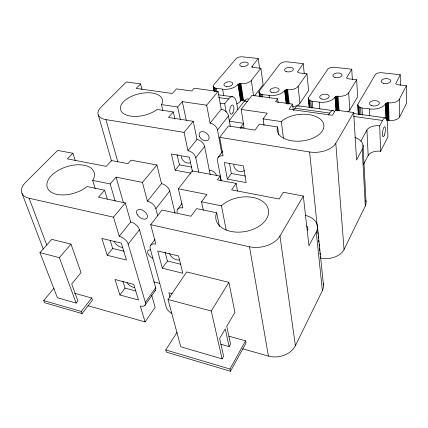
<?xml version="1.0" encoding="UTF-8"?>
<svg xmlns="http://www.w3.org/2000/svg" width="428" height="428" viewBox="0 0 428 428"><rect width="100%" height="100%" fill="white"/><g stroke="black" fill="none" stroke-linecap="round" stroke-linejoin="round"><path stroke-width="0.64" d="M259.555 96.273L259.004 92.4L259.443 90.79L279.901 63.981L281.635 62.686L284.24 61.9L287.038 61.809L303.238 63.66L304.233 73.562M214.07 90.891L213.24 86.285L213.797 84.739L236.518 58.203L238.771 57.159L241.494 56.715L258.207 58.518L251.921 66.645L253.189 67.405L260.887 68.325L263.129 84.691L254.505 95.931M358.322 114.463L357.781 104.737L358.065 103.865L375.549 74.242L377.764 73.092L380.711 72.616L400.217 74.729L400.405 85.327M309.267 107.572L308.369 98.162L308.716 97.322L328.115 68.769L330.346 67.656L333.214 67.191L351.746 69.197L352.362 79.571M221.287 180.958L217.461 160.73A7.586 5.173 36.3 0 1 223.079 155.878L219.687 137.329L228.434 125.966L255.018 130.101L259.293 124.179L277.644 126.966L277.333 127.646A23.497 13.338 -6.3 0 0 305.522 140.432A23.497 13.338 -6.3 0 0 320.256 119.064A23.497 13.338 -6.3 0 0 281.929 120.98L281.346 121.6L283.411 138.132M320.353 256.752L320.492 258.073A18.383 12.674 -4 0 0 344.053 249.508L365.303 205.975A17.393 11.219 -3 0 0 365.812 200.673M171.949 313.505A8.095 4.424 34.3 0 1 166.294 307.267L150.228 248.625A8.597 5.008 36.2 0 1 155.872 244.078L150.699 224.711L162.014 210.057L191.054 216.242L196.591 208.602L216.696 212.775L216.263 213.658A26.659 17.313 -10 0 0 246.18 231.35A26.659 17.313 -10 0 0 265.307 203.717A26.659 17.313 -10 0 0 222.218 205.055L221.49 205.852L226.182 230.12M242.692 348.804L268.42 356.096A20.619 16.162 -9 0 0 295.4 345.68L322.364 290.671A19.33 14.135 -5.7 0 0 323.194 283.379M386.671 120.776L388.421 120.354L391.267 120.53A8.528 4.724 -2 0 0 399.666 116.887L406.6 103.169L406.381 85.723L397.35 84.642L395.665 83.786L400.217 74.729M363.581 164.304L368.166 155.514A10.154 6.056 -2 0 1 380.642 151.287L387.923 136.89L387.554 124.692A16.061 4.05 -81.2 0 0 382.541 120.461L353.63 116.421M399.666 116.887L399.335 99.259L406.381 85.723M380.642 151.287L379.7 125.843L382.541 120.461M354.871 137.415A18.34 10.786 -3.9 0 1 362.254 149.329L356.524 160.024L353.689 112.537L335.541 110.039L332.326 115.276L289.087 109.194L292.586 104.127L275.482 101.773L277.617 98.814L252.006 95.337L241.173 109.408L244.078 127.608A7.26 5.184 36.3 0 0 240.285 128.218M305.169 215.332A20.512 13.76 -6.3 0 1 316.265 232.067L308.936 245.693L303.329 196.04L283.309 192.268L279.142 199.025L231.628 189.871L236.128 183.387L217.419 179.867L220.153 176.09L192.242 170.906L178.401 188.828L182.82 207.906A8.186 5.099 36.3 0 0 177.171 212.604M360.847 141.24L366.924 130.075A10.395 5.933 -2.5 0 1 379.7 125.843M177.133 332.224L165.78 349.949L166.417 352.153L230.483 371.285L229.991 369.043L245.57 340.832L228.921 336.194M230.483 371.285L246.009 343.069L245.57 340.832M229.087 346.578L230.542 344.01L226.77 326.302L234.924 312.365L228.884 282.352L186.704 271.935L168.022 299.493L180.782 346.787L222.095 358.883L223.598 356.235L219.628 338.516L225.267 328.87L229.087 346.578L220.778 344.214M344.053 249.508L335.793 143.3L353.689 112.537M295.4 345.68L279.96 236.031L303.329 196.04M347.927 111.858A8.223 4.521 -4.4 0 0 349.778 110.076L357.61 96.856L356.663 79.779L348.098 78.757L346.562 77.933L351.746 69.197M349.778 110.076L348.686 92.812L356.663 79.779M222.095 358.883L211.255 311.012L228.884 282.352M328.42 115.148L329.704 113.078A15.611 4.89 -81.4 0 1 334.236 111.451M162.811 110.451L161.468 104.587L161.875 103.983A21.502 11.058 -13.2 0 0 139.56 93.678A21.502 11.058 -13.2 0 0 122.376 112.601A21.502 11.058 -13.2 0 0 156.386 110.028L157.049 109.456L173.324 111.933L174.886 119.043M293.447 110.408L294.94 108.22A15.317 5.414 -81.5 0 1 299.3 106.165M292.64 106.609A7.95 4.301 -6.7 0 0 299.926 103.266L308.604 90.543L306.967 73.835L298.856 72.867L297.465 72.075L303.238 63.66M87.997 305.72L145.087 321.931L155.145 307.299L151.689 295.218M144.958 305.33L155.246 290.671M95.241 188.673L92.662 180.37L93.202 179.605A24.61 13.744 -17.8 0 0 70.203 165.754A24.61 13.744 -17.8 0 0 48.444 189.716A24.61 13.744 -17.8 0 0 86.242 187.271L87.061 186.544L104.63 190.203L107.332 199.132M145.087 321.931L140.277 305.993A7.929 4.243 35.6 0 0 145.365 302.382L155.69 287.718L139.485 229.724A8.266 4.826 37.8 0 0 130.738 221.955L125.308 202.974L98.456 197.238L104.63 190.203M259.004 92.4C260.855 95.851 266.013 94.337 269.084 95.444A11.824 6.222 -7.6 0 0 284.604 90.597L286.434 89.682L289.66 89.768A8.068 4.227 -6.8 0 0 298.123 86.381L306.967 73.835M162.303 268.169L157.718 250.99L178.556 255.96L182.831 273.267L162.303 268.169L167.407 261.01L165.101 252.124M227.327 179.075L224.299 162.522L243.404 165.909L246.17 182.59L227.327 179.075L231.307 173.474L229.499 163.319M264.039 125.447L263.113 118.893L267.238 113.185L241.173 109.408M203.305 210.207L201.524 201.797L206.842 194.462L178.401 188.828M119.92 294.967L114.972 279.484L133.777 284.422L138.474 300.007L119.92 294.967L125.035 288.087L122.911 281.282M218.157 157.311L222.448 151.582M240.049 128.074L243.596 123.328M150.699 245.169L155.032 239.396M177.743 209.153L182.119 203.321M54.062 288.135L43.693 300.59L44.544 302.703L82.085 313.596L92.475 300.14L91.72 298.006L74.386 293.175M82.085 313.596L81.299 311.45L91.72 298.006M229.264 120.568L244.313 101.147A14.884 6.131 -81.7 0 1 248.427 98.943M145.365 302.382L128.197 244.158L139.485 229.724M157.707 215.894L155.872 208.773L169.739 191.043A7.827 4.917 38 0 0 161.506 183.628L156.916 164.989L130.995 160.163L127.929 163.656L111.473 160.554L106.198 166.369L67.41 158.884L72.888 153.272L75.285 160.73M198.736 172.013L195.762 157.772L204.6 146.472A7.324 4.976 38.3 0 0 196.96 139.464L193.258 121.322L168.477 117.454L173.324 111.933M221.693 152.817L217.499 129.984L228.482 115.94A6.976 4.981 38.5 0 0 221.233 109.22L218.093 91.474L194.141 88.211L191.707 90.982L176.459 88.874L172.275 93.497L136.2 88.398L140.571 83.92L141.962 89.645M76.152 303.083L77.901 300.863L71.717 283.983L81.015 272.572L70.984 244.121L51.767 239.364L39.954 252.627L57.422 297.754L76.152 303.083L59.369 257.64L39.954 252.627M213.24 86.285C214.786 89.65 219.826 88.114 222.646 89.195A11.503 5.906 -9.5 0 0 237.957 84.509L239.792 83.621L242.879 83.695A7.843 4.018 -8.8 0 0 251.295 80.421L260.887 68.325M107.23 255.27L101.853 238.439L121.311 243.088L126.426 260.047L107.23 255.27L112.671 248.459L110.151 240.37M190.909 173.163L175.148 170.21L179.434 164.844L177.106 154.508M128.197 244.158A8.426 4.783 37.7 0 0 119.252 236.267L130.738 221.955M155.872 208.773A8.025 4.879 37.9 0 0 147.403 201.197L161.506 183.628M195.762 157.772A7.453 4.965 38.2 0 0 187.972 150.656L196.96 139.464M217.499 129.984A7.137 4.981 38.4 0 0 210.073 123.125L221.233 109.22M357.781 104.737C358.98 109.514 366.133 107.658 369.514 108.953A12.658 6.859 -3.1 0 0 385.457 103.769L387.265 102.784L390.801 102.886A8.662 4.644 -2.3 0 0 399.335 99.259M226.15 112.077L224.7 103.704L228.531 98.943A14.75 6.345 -81.7 0 1 236.759 103.335L237.791 109.691M119.252 236.267L113.495 217.167L125.308 202.974M147.403 201.197L142.438 182.387L156.916 164.989M187.972 150.656L184.051 132.38L193.258 121.322M210.073 123.125L206.676 105.192L218.093 91.474M59.369 257.64L70.984 244.121M115.207 201.101L110.14 183.928L116.079 177.16L142.438 182.387M180.429 119.883L177.652 106.995L182.339 101.655L206.676 105.192M308.417 98.996C310.594 102.543 315.896 101.056 319.245 102.19A12.219 6.548 -5.4 0 0 334.985 97.177L336.804 96.225L340.185 96.321A8.346 4.441 -4.6 0 0 348.686 92.812M236.807 103.918A11.337 6.019 -9.5 0 0 240.584 101.045L242.387 100.152L245.437 100.243M140.571 83.92L126.356 81.957L100.778 107.444A18.195 9.304 -14.2 0 0 105.898 119.599L117.823 161.902M218.355 94.791L232.762 96.782M298.637 105.882L333.096 110.643M353.549 113.468L385.451 117.871M218.628 97.557L228.531 98.943M244.313 101.147L247.593 101.607M294.94 108.22L329.704 113.078M263.113 118.893L281.346 121.6M161.468 104.587L177.652 106.995M229.51 121.194L243.864 123.382M219.687 137.329L309.61 151.988A20.341 11.824 -5.4 0 0 335.793 143.3M105.898 119.599L184.051 132.38M231.307 173.474L245.517 176.074M179.434 164.844L191.84 167.118M72.888 153.272L57.662 150.399L25.536 182.408A20.924 11.524 -19.1 0 0 29.131 198.276L46.77 245.035M201.524 201.797L221.49 205.852M92.662 180.37L110.14 183.928M150.699 224.711L249.503 246.785A23.128 15.494 -9.1 0 0 279.96 236.031M29.131 198.276L113.495 217.167M167.407 261.01L180.798 264.263M112.671 248.459L124.12 251.247M153.871 281.875L159.607 283.352M172.029 293.661L168.889 292.838L170.071 297.251M168.022 299.493L211.255 311.012M125.035 288.087L135.847 290.965M43.693 300.59L81.299 311.45M165.78 349.949L229.991 369.043M22.031 193.477L43.282 249.043M98.29 114.961L111.569 161.126M116.079 177.16L123.376 202.519M169.739 191.043L175.047 213.144M175.148 170.21L171.414 154.01L189.374 157.21L192.456 171.575M182.339 101.655L186.25 120.273M204.6 146.472L210.153 174.464M216.696 212.775L219.43 226.492M220.153 176.09L221.025 180.686M215.091 88.061L215.659 91.234M214.144 87.606L214.829 91.405M213.572 86.831L213.807 88.147M213.513 87.002L214.342 91.608M216.295 88.345L216.857 91.517M236.128 183.387L237.481 191.107M222.646 89.195L223.742 95.556M249.503 246.785L268.42 356.096M228.482 115.94L230.28 126.41M238.273 84.214L240.889 100.746M237.957 84.509L240.584 101.045M240.376 83.567L242.96 100.099M239.792 83.621L242.387 100.152M239.22 83.754L241.825 100.286M238.701 83.958L241.317 100.484M240.932 83.599L243.511 100.131M251.295 80.421L253.526 95.631M251.937 66.356L252.129 67.661M259.357 93.138L259.817 96.37M259.036 91.597L259.582 95.471M261.107 94.251L261.465 96.84M260.074 93.769L260.529 97.006M258.207 58.518L259.55 68.218M262.38 94.545L262.739 97.135M269.084 95.444L269.426 98.044M277.644 126.966L278.671 134.922M277.617 98.814L278.114 102.763M285.851 89.821L287.536 104.1M285.332 90.024L286.942 103.662M284.909 90.292L286.444 103.282M284.604 90.597L286.15 103.592M287.621 89.661L289.28 103.951M287.038 89.629L288.702 103.913M286.434 89.682L288.108 103.967M292.586 104.127L293.255 110.039M298.123 86.381L299.926 103.266M316.265 232.067L322.364 290.671M317.485 226.696L323.472 285.187M309.61 151.988L317.228 226.251M317.362 227.573L317.635 230.227M317.769 231.553L318.041 234.207M318.245 236.197L318.453 238.182M318.657 240.172L318.86 242.162M319.063 244.153L319.336 246.806M319.47 248.128L319.743 250.781M319.946 252.771L320.149 254.762M309.669 100.43L310.38 107.701M308.861 99.772L309.642 107.696M308.369 98.162L309.284 107.391M312.156 101.238L312.793 107.856M310.792 100.928L311.498 108.204M319.245 102.19L319.839 108.83M336.804 96.225L337.879 110.831M336.21 96.37L337.296 110.97M335.686 96.584L336.729 110.52M335.268 96.862L336.264 110.135M334.985 97.177L335.985 110.456M338.04 96.204L339.099 110.809M337.43 96.172L338.495 110.777M358.354 109.049L358.461 110.991M357.915 105.609L358.418 114.688M362.254 149.329L365.303 205.975M359.354 107.096L359.745 114.249M358.45 106.412L358.878 114.206M362.024 107.947L362.398 115.105M363.019 145.129L366.01 201.625M360.574 107.621L360.959 114.779M366.924 130.075L368.166 155.514M369.514 108.953L369.813 115.485M386.131 103.153L386.634 119.471M385.724 103.437L386.19 118.454M385.457 103.769L385.928 118.786M387.912 102.725L388.421 120.354M387.265 102.784L387.784 120.407M386.655 102.929L387.19 120.552M388.554 102.763L389.052 120.396M306.748 226.005A6.923 4.649 -6.1 0 1 307.465 230.248M179.402 259.892A6.795 3.996 35.5 0 1 169.563 253.553M220.072 103.795A9.389 5.05 -10 0 1 224.7 103.704M244.297 170.157A6.003 4.12 35.3 0 1 237.92 170.943A6.003 4.12 35.3 0 1 233.822 164.807M152.732 258.261A6.072 3.504 36.3 0 1 147.746 253.098A6.072 3.504 36.3 0 1 150.405 249.77M155.69 287.718A7.784 4.291 35.6 0 1 154.824 291.051M134.536 287.461A6.302 3.435 36.3 0 1 127.116 282.64M122.445 247.384A6.581 3.729 37.8 0 1 114.153 241.103M209.645 170.419A5.43 3.617 36.4 0 1 216.52 175.667M190.749 162.319A5.832 3.868 38.2 0 1 184.8 161.95A5.832 3.868 38.2 0 1 181.306 156.338M383.456 83.305A4.783 2.488 -2.8 0 0 390.705 80.972A4.783 2.488 -2.8 0 0 383.632 78.993A4.783 2.488 -2.8 0 0 383.456 83.305M371.814 105.689A4.954 2.686 -3 0 0 379.374 103.212A4.954 2.686 -3 0 0 372.098 101.019A4.954 2.686 -3 0 0 371.814 105.689M334.894 77.489A4.617 2.381 -4.9 0 0 342.058 75.232A4.617 2.381 -4.9 0 0 335.45 73.338A4.617 2.381 -4.9 0 0 334.894 77.489M321.738 99.05A4.778 2.568 -5.3 0 0 329.202 96.653A4.778 2.568 -5.3 0 0 322.423 94.561A4.778 2.568 -5.3 0 0 321.738 99.05M286.321 71.674A4.467 2.268 -6.9 0 0 293.399 69.486A4.467 2.268 -6.9 0 0 287.242 67.672A4.467 2.268 -6.9 0 0 286.321 71.674M271.753 92.421A4.628 2.44 -7.5 0 0 279.12 90.11A4.628 2.44 -7.5 0 0 272.818 88.109A4.628 2.44 -7.5 0 0 271.753 92.421M232.966 112.698A4.665 2.001 -81.8 0 0 232.789 105.074A4.665 2.001 -81.8 0 0 229.745 111.013A4.665 2.001 -81.8 0 0 232.966 112.698M137.147 214.364A6.329 3.793 37.9 0 0 146.686 218.494A6.329 3.793 37.9 0 0 142.155 209.998A6.329 3.793 37.9 0 0 137.147 214.364M241.258 66.276A4.344 2.156 -8.7 0 0 248.245 64.157A4.344 2.156 -8.7 0 0 242.489 62.418A4.344 2.156 -8.7 0 0 241.258 66.276M226.444 86.499A4.499 2.317 -9.5 0 0 232.795 83.428A4.499 2.317 -9.5 0 0 225.829 82.534A4.499 2.317 -9.5 0 0 226.444 86.499M384.414 135.023A5.077 1.279 -81.2 0 0 384.858 126.816A5.077 1.279 -81.2 0 0 382.45 133.413A5.077 1.279 -81.2 0 0 384.414 135.023M199.56 136.575A5.634 3.884 38.4 0 0 208.243 140.015A5.634 3.884 38.4 0 0 204.557 132.006A5.634 3.884 38.4 0 0 199.56 136.575"/></g></svg>
